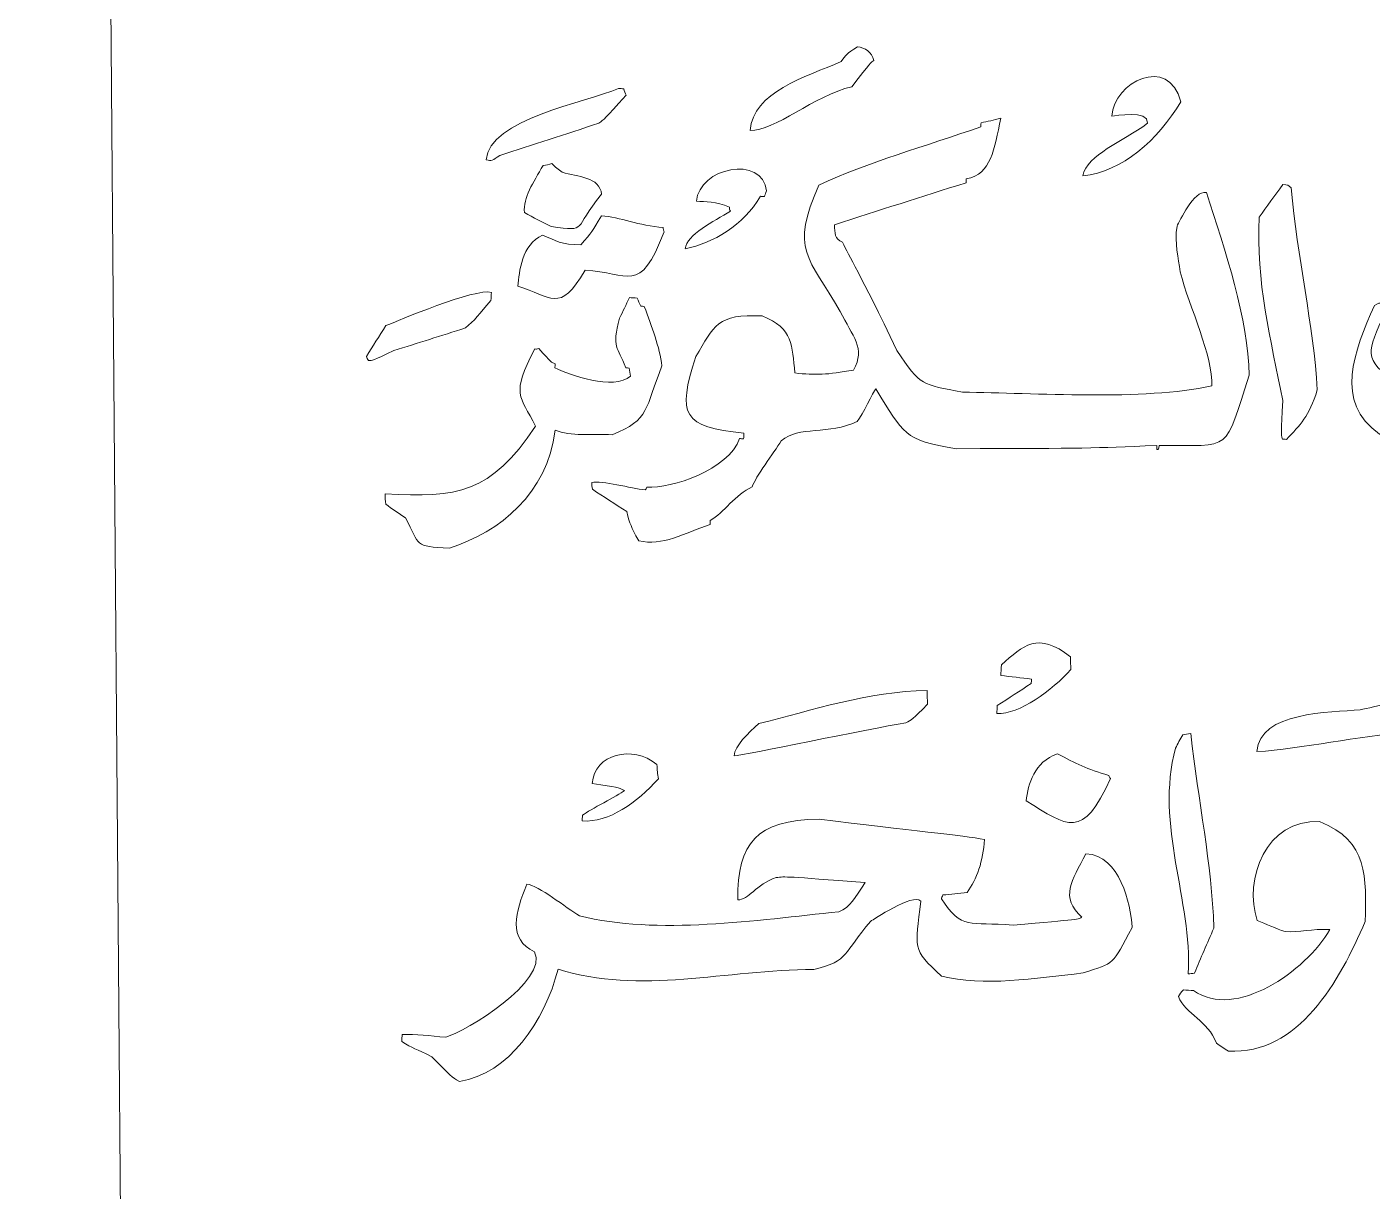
# Model space of a CAD drawing. Header units: inches. Extents: x -10.1 to 4.4, y -4.3 to 7.7.
# Drawn here: x -10.096 to -8.035, y -0.247 to 1.537 of the extents above; entities that cross this region are included whole.
import ezdxf

# ---------------------------------------------------------------- set-up
doc = ezdxf.new("R2010")
doc.units = ezdxf.units.IN
doc.header["$MEASUREMENT"] = 0
doc.layers.add('Layer 1', color=7, linetype='Continuous')

msp = doc.modelspace()

# ---------------------------------------------------------------- linework, layer by layer
at = {"layer": 'Layer 1', "color": 250, "lineweight": 5}
for points, knots in [([(-7.2263, -2.75), (-6.5468, -2.7457), (-5.8697, -2.7298), (-5.605, -2.7295), (-5.605, -2.7295), (-5.5469, -2.7674), (-5.4886, -2.7216), (-5.4287, -2.6465), (-5.4287, -2.6465), (-5.3914, -2.7166), (-5.3094, -2.7448), (-5.2129, -2.7224), (-5.2129, -2.7224), (-5.2129, -2.7224), (-4.9944, -2.6823), (-4.9944, -2.6823), (-4.9944, -2.6823), (-4.9944, -2.6823), (-4.685, -2.7486), (-4.685, -2.7486), (-4.685, -2.7486), (-4.5984, -2.7555), (-4.5091, -2.7053), (-4.5079, -2.5222), (-4.5079, -2.5222), (-4.4426, -2.235), (-4.6187, -2.1), (-4.4842, -1.8194), (-4.4842, -1.8194), (-4.507, -1.7291), (-4.5303, -1.4574), (-4.6127, -1.4241), (-4.6127, -1.4241), (-4.5512, -1.4205), (-4.493, -1.3276), (-4.5073, -1.1837), (-4.5073, -1.1837), (-4.5073, -1.1837), (-4.4849, 1.6364), (-4.4849, 1.6364), (-4.4849, 1.6364), (-4.4614, 1.722), (-4.5458, 1.8747), (-4.5744, 1.9267), (-4.5744, 1.9267), (-4.5765, 2.0093), (-4.4907, 2.0352), (-4.4869, 2.1697), (-4.4869, 2.1697), (-4.4869, 2.1697), (-4.4865, 2.3486), (-4.4865, 2.3486), (-4.4865, 2.3486), (-4.6105, 2.3546), (-4.8408, 2.1498), (-4.8826, 2.3909), (-4.8826, 2.3909), (-4.8811, 2.6033), (-4.7799, 2.5403), (-4.6226, 2.5161), (-4.6226, 2.5161), (-4.3514, 2.5293), (-4.5225, 2.7394), (-4.6174, 2.7359), (-4.6174, 2.7359), (-4.9019, 2.7251), (-5.1374, 2.7614), (-5.4036, 2.6502), (-5.4036, 2.6502), (-5.6819, 2.7827), (-5.7084, 2.7482), (-5.997, 2.7393), (-5.997, 2.7393), (-5.997, 2.7393), (-7.2263, 2.7302), (-7.2263, 2.7302), (-7.2263, 2.7302), (-7.2263, 2.7302), (-8.4556, 2.7393), (-8.4556, 2.7393), (-8.4556, 2.7393), (-8.7442, 2.7482), (-8.7707, 2.7827), (-9.049, 2.6502), (-9.049, 2.6502), (-9.3153, 2.7614), (-9.5507, 2.7251), (-9.8352, 2.7359), (-9.8352, 2.7359), (-9.9301, 2.7394), (-10.0959, 2.5242), (-9.8247, 2.511), (-9.8247, 2.511), (-9.6675, 2.5352), (-9.5816, 2.5441), (-9.58, 2.3913), (-9.58, 2.3913), (-9.6218, 2.1502), (-9.8422, 2.3546), (-9.9661, 2.3486), (-9.9661, 2.3486), (-9.9661, 2.3486), (-9.9657, 2.1697), (-9.9657, 2.1697), (-9.9657, 2.1697), (-9.9619, 2.0352), (-9.8761, 2.0093), (-9.8782, 1.9267), (-9.8782, 1.9267), (-9.9068, 1.8747), (-9.9912, 1.722), (-9.9677, 1.6364), (-9.9677, 1.6364), (-9.9677, 1.6364), (-9.9453, -1.1837), (-9.9453, -1.1837), (-9.9453, -1.1837), (-9.9596, -1.3276), (-9.9014, -1.4205), (-9.8399, -1.4241), (-9.8399, -1.4241), (-9.9223, -1.4574), (-9.9456, -1.7291), (-9.9684, -1.8194), (-9.9684, -1.8194), (-9.8339, -2.1), (-10.01, -2.235), (-9.9447, -2.5222), (-9.9447, -2.5222), (-9.9435, -2.7053), (-9.8542, -2.7555), (-9.7676, -2.7486), (-9.7676, -2.7486), (-9.7676, -2.7486), (-9.4582, -2.6823), (-9.4582, -2.6823), (-9.4582, -2.6823), (-9.4582, -2.6823), (-9.2397, -2.7224), (-9.2397, -2.7224), (-9.2397, -2.7224), (-9.1432, -2.7448), (-9.0612, -2.7166), (-9.0239, -2.6465), (-9.0239, -2.6465), (-8.964, -2.7216), (-8.9057, -2.7674), (-8.8476, -2.7295), (-8.8476, -2.7295), (-8.5829, -2.7298), (-7.9058, -2.7457), (-7.2263, -2.75)], [0, 0, 0, 0, 0.026316, 0.026316, 0.026316, 0.026316, 0.052632, 0.052632, 0.052632, 0.052632, 0.078947, 0.078947, 0.078947, 0.078947, 0.105263, 0.105263, 0.105263, 0.105263, 0.131579, 0.131579, 0.131579, 0.131579, 0.157895, 0.157895, 0.157895, 0.157895, 0.184211, 0.184211, 0.184211, 0.184211, 0.210526, 0.210526, 0.210526, 0.210526, 0.236842, 0.236842, 0.236842, 0.236842, 0.263158, 0.263158, 0.263158, 0.263158, 0.289474, 0.289474, 0.289474, 0.289474, 0.315789, 0.315789, 0.315789, 0.315789, 0.342105, 0.342105, 0.342105, 0.342105, 0.368421, 0.368421, 0.368421, 0.368421, 0.394737, 0.394737, 0.394737, 0.394737, 0.421053, 0.421053, 0.421053, 0.421053, 0.447368, 0.447368, 0.447368, 0.447368, 0.473684, 0.473684, 0.473684, 0.473684, 0.5, 0.5, 0.5, 0.5, 0.526316, 0.526316, 0.526316, 0.526316, 0.552632, 0.552632, 0.552632, 0.552632, 0.578947, 0.578947, 0.578947, 0.578947, 0.605263, 0.605263, 0.605263, 0.605263, 0.631579, 0.631579, 0.631579, 0.631579, 0.657895, 0.657895, 0.657895, 0.657895, 0.684211, 0.684211, 0.684211, 0.684211, 0.710526, 0.710526, 0.710526, 0.710526, 0.736842, 0.736842, 0.736842, 0.736842, 0.763158, 0.763158, 0.763158, 0.763158, 0.789474, 0.789474, 0.789474, 0.789474, 0.815789, 0.815789, 0.815789, 0.815789, 0.842105, 0.842105, 0.842105, 0.842105, 0.868421, 0.868421, 0.868421, 0.868421, 0.894737, 0.894737, 0.894737, 0.894737, 0.921053, 0.921053, 0.921053, 0.921053, 0.947368, 0.947368, 0.947368, 0.947368, 0.973684, 0.973684, 0.973684, 0.973684, 1, 1, 1, 1]), ([(-8.7985, 1.4852), (-8.803, 1.4828), (-8.803, 1.4828), (-8.8323, 1.4453), (-8.8323, 1.4453), (-8.8892, 1.432), (-8.9511, 1.3764), (-8.9878, 1.3784), (-8.9878, 1.3784), (-8.9845, 1.4366), (-8.9024, 1.4606), (-8.8485, 1.4837), (-8.8485, 1.4837), (-8.8409, 1.4946), (-8.8409, 1.4946), (-8.8235, 1.5066), (-8.8235, 1.5066), (-8.8122, 1.5051), (-8.8012, 1.4984), (-8.7985, 1.4852)], [0, 0, 0, 0, 0.2, 0.2, 0.2, 0.2, 0.4, 0.4, 0.4, 0.4, 0.6, 0.6, 0.6, 0.6, 0.8, 0.8, 0.8, 0.8, 1, 1, 1, 1]), ([(-8.3281, 1.4221), (-8.3639, 1.3631), (-8.4176, 1.3148), (-8.4784, 1.3087), (-8.4784, 1.3087), (-8.4713, 1.3414), (-8.4185, 1.3602), (-8.3791, 1.3893), (-8.3791, 1.3893), (-8.3778, 1.411), (-8.4293, 1.4), (-8.4337, 1.4002), (-8.4337, 1.4002), (-8.4306, 1.4523), (-8.3476, 1.4946), (-8.3281, 1.4221)], [0, 0, 0, 0, 0.25, 0.25, 0.25, 0.25, 0.5, 0.5, 0.5, 0.5, 0.75, 0.75, 0.75, 0.75, 1, 1, 1, 1]), ([(-9.1778, 1.4323), (-9.2115, 1.3951), (-9.2115, 1.3951), (-9.2197, 1.3894), (-9.2197, 1.3894), (-9.2707, 1.3723), (-9.3216, 1.3561), (-9.3716, 1.3398), (-9.3716, 1.3398), (-9.3825, 1.3326), (-9.3844, 1.3309), (-9.3922, 1.3331), (-9.3922, 1.3331), (-9.3885, 1.3956), (-9.2398, 1.4211), (-9.1895, 1.4426), (-9.1895, 1.4426), (-9.1869, 1.4424), (-9.1843, 1.4423), (-9.1816, 1.4421), (-9.1816, 1.4421), (-9.181, 1.4386), (-9.1794, 1.435), (-9.1778, 1.4323)], [0, 0, 0, 0, 0.166667, 0.166667, 0.166667, 0.166667, 0.333333, 0.333333, 0.333333, 0.333333, 0.5, 0.5, 0.5, 0.5, 0.666667, 0.666667, 0.666667, 0.666667, 0.833333, 0.833333, 0.833333, 0.833333, 1, 1, 1, 1]), ([(-8.2237, 1.0033), (-8.2622, 0.8836), (-8.2466, 0.8958), (-8.3614, 0.8954), (-8.3614, 0.8954), (-8.3618, 0.8893), (-8.3618, 0.8893), (-8.3652, 0.8895), (-8.3652, 0.8895), (-8.3651, 0.8912), (-8.365, 0.893), (-8.3649, 0.8956), (-8.3649, 0.8956), (-8.4668, 0.891), (-8.4668, 0.891), (-8.6719, 0.8905), (-8.6719, 0.8905), (-8.7544, 0.9039), (-8.7513, 0.9125), (-8.7955, 0.982), (-8.7955, 0.982), (-8.8001, 0.9779), (-8.8153, 0.9422), (-8.8238, 0.9323), (-8.8238, 0.9323), (-8.8671, 0.9112), (-8.9135, 0.9261), (-8.9403, 0.9024), (-8.9403, 0.9024), (-8.9519, 0.8839), (-8.9803, 0.8472), (-8.9847, 0.8318), (-8.9847, 0.8318), (-9.0108, 0.8211), (-9.0283, 0.7916), (-9.049, 0.7806), (-9.049, 0.7806), (-9.0492, 0.778), (-9.0493, 0.7762), (-9.0494, 0.7745), (-9.0494, 0.7745), (-9.0879, 0.761), (-9.1232, 0.7404), (-9.1587, 0.7494), (-9.1587, 0.7494), (-9.1713, 0.7728), (-9.1713, 0.7728), (-9.1771, 0.794), (-9.1771, 0.794), (-9.1948, 0.8055), (-9.2126, 0.8169), (-9.2295, 0.8283), (-9.2295, 0.8283), (-9.2301, 0.8319), (-9.2308, 0.8354), (-9.2306, 0.8389), (-9.2306, 0.8389), (-9.2156, 0.8415), (-9.1698, 0.8301), (-9.1489, 0.8272), (-9.1489, 0.8272), (-9.148, 0.828), (-9.147, 0.8297), (-9.146, 0.8314), (-9.146, 0.8314), (-9.1085, 0.8293), (-9.0209, 0.8582), (-9.0041, 0.906), (-9.0041, 0.906), (-9.0023, 0.9059), (-9.0006, 0.9058), (-8.998, 0.9057), (-8.998, 0.9057), (-8.9978, 0.9083), (-8.9977, 0.9109), (-8.9975, 0.9143), (-8.9975, 0.9143), (-9.0916, 0.9241), (-9.1002, 0.9411), (-9.0713, 1.0318), (-9.0713, 1.0318), (-9.0432, 1.0781), (-9.0386, 1.0978), (-8.9695, 1.0939), (-8.9695, 1.0939), (-8.9216, 1.0746), (-8.924, 1.0486), (-8.9194, 1.0065), (-8.9194, 1.0065), (-8.888, 1.003), (-8.8696, 1.0037), (-8.8297, 1.011), (-8.8297, 1.011), (-8.8103, 1.0447), (-8.8311, 1.0624), (-8.8499, 1.101), (-8.8499, 1.101), (-8.8986, 1.1839), (-8.9269, 1.1951), (-8.8826, 1.2944), (-8.8826, 1.2944), (-8.8087, 1.3294), (-8.7196, 1.3539), (-8.6346, 1.3839), (-8.6346, 1.3839), (-8.6345, 1.3856), (-8.6344, 1.3873), (-8.6343, 1.3899), (-8.6343, 1.3899), (-8.6245, 1.392), (-8.6147, 1.394), (-8.604, 1.3969), (-8.604, 1.3969), (-8.6147, 1.3488), (-8.6178, 1.3115), (-8.6568, 1.3041), (-8.6568, 1.3041), (-8.6569, 1.3015), (-8.657, 1.2998), (-8.6571, 1.2981), (-8.6571, 1.2981), (-8.7249, 1.2767), (-8.7919, 1.2553), (-8.8589, 1.2338), (-8.8589, 1.2338), (-8.8579, 1.2207), (-8.8593, 1.2121), (-8.8464, 1.207), (-8.8464, 1.207), (-8.8363, 1.1847), (-8.821, 1.162), (-8.7631, 1.0411), (-8.7631, 1.0411), (-8.7269, 0.9859), (-8.7249, 0.9893), (-8.6626, 0.977), (-8.6626, 0.977), (-8.5522, 0.976), (-8.3855, 0.9638), (-8.2807, 0.9866), (-8.2807, 0.9866), (-8.2782, 1.0308), (-8.315, 1.1069), (-8.3293, 1.1618), (-8.3293, 1.1618), (-8.3316, 1.1837), (-8.3383, 1.2041), (-8.334, 1.2317), (-8.334, 1.2317), (-8.3301, 1.2384), (-8.3089, 1.2869), (-8.289, 1.2831), (-8.289, 1.2831), (-8.2607, 1.1961), (-8.2241, 1.0869), (-8.2237, 1.0033)], [0, 0, 0, 0, 0.025641, 0.025641, 0.025641, 0.025641, 0.051282, 0.051282, 0.051282, 0.051282, 0.076923, 0.076923, 0.076923, 0.076923, 0.102564, 0.102564, 0.102564, 0.102564, 0.128205, 0.128205, 0.128205, 0.128205, 0.153846, 0.153846, 0.153846, 0.153846, 0.179487, 0.179487, 0.179487, 0.179487, 0.205128, 0.205128, 0.205128, 0.205128, 0.230769, 0.230769, 0.230769, 0.230769, 0.25641, 0.25641, 0.25641, 0.25641, 0.282051, 0.282051, 0.282051, 0.282051, 0.307692, 0.307692, 0.307692, 0.307692, 0.333333, 0.333333, 0.333333, 0.333333, 0.358974, 0.358974, 0.358974, 0.358974, 0.384615, 0.384615, 0.384615, 0.384615, 0.410256, 0.410256, 0.410256, 0.410256, 0.435897, 0.435897, 0.435897, 0.435897, 0.461538, 0.461538, 0.461538, 0.461538, 0.487179, 0.487179, 0.487179, 0.487179, 0.512821, 0.512821, 0.512821, 0.512821, 0.538462, 0.538462, 0.538462, 0.538462, 0.564103, 0.564103, 0.564103, 0.564103, 0.589744, 0.589744, 0.589744, 0.589744, 0.615385, 0.615385, 0.615385, 0.615385, 0.641026, 0.641026, 0.641026, 0.641026, 0.666667, 0.666667, 0.666667, 0.666667, 0.692308, 0.692308, 0.692308, 0.692308, 0.717949, 0.717949, 0.717949, 0.717949, 0.74359, 0.74359, 0.74359, 0.74359, 0.769231, 0.769231, 0.769231, 0.769231, 0.794872, 0.794872, 0.794872, 0.794872, 0.820513, 0.820513, 0.820513, 0.820513, 0.846154, 0.846154, 0.846154, 0.846154, 0.871795, 0.871795, 0.871795, 0.871795, 0.897436, 0.897436, 0.897436, 0.897436, 0.923077, 0.923077, 0.923077, 0.923077, 0.948718, 0.948718, 0.948718, 0.948718, 0.974359, 0.974359, 0.974359, 0.974359, 1, 1, 1, 1]), ([(-6.0718, 1.037), (-6.0809, 1.0158), (-6.0901, 0.9945), (-6.0983, 0.9741), (-6.0983, 0.9741), (-6.1285, 0.9671), (-6.1586, 0.961), (-6.1879, 0.9548), (-6.1879, 0.9548), (-6.3889, 0.9341), (-6.6246, 0.8596), (-6.8143, 0.9288), (-6.8143, 0.9288), (-6.823, 0.945), (-6.823, 0.945), (-6.8337, 0.9569), (-6.8337, 0.9569), (-6.8383, 0.9528), (-6.8383, 0.9528), (-6.8444, 0.9393), (-6.8444, 0.9393), (-6.8924, 0.8967), (-6.9479, 0.9077), (-6.9827, 0.9567), (-6.9827, 0.9567), (-7.0029, 0.9265), (-7.0218, 0.9172), (-7.0459, 0.9107), (-7.0459, 0.9107), (-7.1829, 0.9055), (-7.3307, 0.8957), (-7.4617, 0.9032), (-7.4617, 0.9032), (-7.5179, 0.9177), (-7.5292, 0.9331), (-7.5408, 0.9904), (-7.5408, 0.9904), (-7.5434, 0.9906), (-7.5452, 0.9906), (-7.5469, 0.9908), (-7.5469, 0.9908), (-7.5466, 0.9968), (-7.5466, 0.9968), (-7.5492, 0.997), (-7.5492, 0.997), (-7.5617, 0.9472), (-7.5606, 0.9367), (-7.5908, 0.914), (-7.5908, 0.914), (-7.7239, 0.9016), (-7.9045, 0.8693), (-8.0239, 0.9127), (-8.0239, 0.9127), (-8.0937, 0.9619), (-8.0629, 1.0403), (-8.0317, 1.1099), (-8.0317, 1.1099), (-8.0253, 1.1139), (-8.0253, 1.1139), (-8.0157, 1.1133), (-8.0157, 1.1133), (-8.016, 1.1081), (-8.0163, 1.1029), (-8.0157, 1.0985), (-8.0157, 1.0985), (-8.042, 1.0382), (-8.0513, 1.0283), (-7.9965, 0.9912), (-7.9965, 0.9912), (-7.9291, 0.9743), (-7.8466, 0.9774), (-7.7694, 0.9782), (-7.7694, 0.9782), (-7.7095, 0.9835), (-7.6444, 0.9867), (-7.5803, 1.004), (-7.5803, 1.004), (-7.548, 1.0326), (-7.5625, 1.07), (-7.5706, 1.1114), (-7.5706, 1.1114), (-7.5756, 1.1309), (-7.6481, 1.3161), (-7.5953, 1.3201), (-7.5953, 1.3201), (-7.5405, 1.2229), (-7.5387, 1.1026), (-7.4882, 1.0065), (-7.4882, 1.0065), (-7.4754, 1.0006), (-7.4617, 0.9946), (-7.448, 0.9894), (-7.448, 0.9894), (-7.3091, 0.9815), (-7.1615, 0.9879), (-7.012, 0.9959), (-7.012, 0.9959), (-6.9872, 1.0005), (-6.9867, 1.0084), (-6.9683, 1.0386), (-6.9683, 1.0386), (-6.9268, 1.0293), (-6.9294, 0.9842), (-6.8652, 1.004), (-6.8652, 1.004), (-6.8636, 1.0309), (-6.8619, 1.0604), (-6.8493, 1.0963), (-6.8493, 1.0963), (-6.845, 1.0952), (-6.8407, 1.094), (-6.8364, 1.0929), (-6.8364, 1.0929), (-6.8167, 1.0544), (-6.815, 1.022), (-6.7743, 1.0136), (-6.7743, 1.0136), (-6.7704, 1.0508), (-6.7566, 1.0936), (-6.754, 1.137), (-6.754, 1.137), (-6.7581, 1.1877), (-6.7792, 1.2473), (-6.7796, 1.3013), (-6.7796, 1.3013), (-6.7728, 1.3122), (-6.755, 1.3626), (-6.7308, 1.356), (-6.7308, 1.356), (-6.7226, 1.3172), (-6.7134, 1.2792), (-6.7042, 1.2412), (-6.7042, 1.2412), (-6.7035, 1.1924), (-6.7063, 1.1438), (-6.7118, 1.0954), (-6.7118, 1.0954), (-6.7053, 1.1002), (-6.6861, 1.1148), (-6.6773, 1.13), (-6.6773, 1.13), (-6.6069, 1.1601), (-6.5749, 1.167), (-6.5104, 1.1311), (-6.5104, 1.1311), (-6.5104, 1.1311), (-6.5845, 1.0698), (-6.5845, 1.0698), (-6.5845, 1.0698), (-6.5845, 1.0698), (-6.5843, 1.0696), (-6.5843, 1.0696), (-6.5843, 1.0696), (-6.6455, 1.0899), (-6.7026, 1.0604), (-6.7417, 1.0013), (-6.7417, 1.0013), (-6.741, 0.9987), (-6.7402, 0.9969), (-6.7395, 0.9951), (-6.7395, 0.9951), (-6.6914, 0.9784), (-6.5836, 0.9923), (-6.5309, 1.0258), (-6.5309, 1.0258), (-6.5309, 1.0258), (-6.5343, 1.0353), (-6.5343, 1.0353), (-6.5343, 1.0353), (-6.5343, 1.0353), (-6.4752, 1.0842), (-6.4752, 1.0842), (-6.4752, 1.0842), (-6.4668, 1.0562), (-6.475, 1.0391), (-6.497, 1.0056), (-6.497, 1.0056), (-6.4716, 1.0041), (-6.4326, 0.9967), (-6.4028, 1.0115), (-6.4028, 1.0115), (-6.4022, 1.0228), (-6.3991, 1.0618), (-6.4045, 1.0743), (-6.4045, 1.0743), (-6.3934, 1.1138), (-6.3837, 1.1602), (-6.3348, 1.187), (-6.3348, 1.187), (-6.2722, 1.1939), (-6.1699, 1.175), (-6.1116, 1.1377), (-6.1116, 1.1377), (-6.1119, 1.1325), (-6.1122, 1.1273), (-6.1116, 1.122), (-6.1116, 1.122), (-6.1188, 1.1181), (-6.1252, 1.1141), (-6.1315, 1.111), (-6.1315, 1.111), (-6.1862, 1.1202), (-6.2466, 1.1358), (-6.2958, 1.1352), (-6.2958, 1.1352), (-6.2959, 1.1326), (-6.2961, 1.13), (-6.2962, 1.1282), (-6.2962, 1.1282), (-6.2969, 1.13), (-6.2977, 1.1318), (-6.2976, 1.1335), (-6.2976, 1.1335), (-6.3352, 1.1357), (-6.3577, 1.1108), (-6.3592, 1.0839), (-6.3592, 1.0839), (-6.3268, 1.0385), (-6.2821, 1.0377), (-6.2234, 1.0379), (-6.2234, 1.0379), (-6.1792, 1.044), (-6.1275, 1.0594), (-6.0762, 1.0521), (-6.0762, 1.0521), (-6.0748, 1.0468), (-6.0733, 1.0415), (-6.0718, 1.037)], [0, 0, 0, 0, 0.017544, 0.017544, 0.017544, 0.017544, 0.035088, 0.035088, 0.035088, 0.035088, 0.052632, 0.052632, 0.052632, 0.052632, 0.070175, 0.070175, 0.070175, 0.070175, 0.087719, 0.087719, 0.087719, 0.087719, 0.105263, 0.105263, 0.105263, 0.105263, 0.122807, 0.122807, 0.122807, 0.122807, 0.140351, 0.140351, 0.140351, 0.140351, 0.157895, 0.157895, 0.157895, 0.157895, 0.175439, 0.175439, 0.175439, 0.175439, 0.192982, 0.192982, 0.192982, 0.192982, 0.210526, 0.210526, 0.210526, 0.210526, 0.22807, 0.22807, 0.22807, 0.22807, 0.245614, 0.245614, 0.245614, 0.245614, 0.263158, 0.263158, 0.263158, 0.263158, 0.280702, 0.280702, 0.280702, 0.280702, 0.298246, 0.298246, 0.298246, 0.298246, 0.315789, 0.315789, 0.315789, 0.315789, 0.333333, 0.333333, 0.333333, 0.333333, 0.350877, 0.350877, 0.350877, 0.350877, 0.368421, 0.368421, 0.368421, 0.368421, 0.385965, 0.385965, 0.385965, 0.385965, 0.403509, 0.403509, 0.403509, 0.403509, 0.421053, 0.421053, 0.421053, 0.421053, 0.438596, 0.438596, 0.438596, 0.438596, 0.45614, 0.45614, 0.45614, 0.45614, 0.473684, 0.473684, 0.473684, 0.473684, 0.491228, 0.491228, 0.491228, 0.491228, 0.508772, 0.508772, 0.508772, 0.508772, 0.526316, 0.526316, 0.526316, 0.526316, 0.54386, 0.54386, 0.54386, 0.54386, 0.561404, 0.561404, 0.561404, 0.561404, 0.578947, 0.578947, 0.578947, 0.578947, 0.596491, 0.596491, 0.596491, 0.596491, 0.614035, 0.614035, 0.614035, 0.614035, 0.631579, 0.631579, 0.631579, 0.631579, 0.649123, 0.649123, 0.649123, 0.649123, 0.666667, 0.666667, 0.666667, 0.666667, 0.684211, 0.684211, 0.684211, 0.684211, 0.701754, 0.701754, 0.701754, 0.701754, 0.719298, 0.719298, 0.719298, 0.719298, 0.736842, 0.736842, 0.736842, 0.736842, 0.754386, 0.754386, 0.754386, 0.754386, 0.77193, 0.77193, 0.77193, 0.77193, 0.789474, 0.789474, 0.789474, 0.789474, 0.807018, 0.807018, 0.807018, 0.807018, 0.824561, 0.824561, 0.824561, 0.824561, 0.842105, 0.842105, 0.842105, 0.842105, 0.859649, 0.859649, 0.859649, 0.859649, 0.877193, 0.877193, 0.877193, 0.877193, 0.894737, 0.894737, 0.894737, 0.894737, 0.912281, 0.912281, 0.912281, 0.912281, 0.929825, 0.929825, 0.929825, 0.929825, 0.947368, 0.947368, 0.947368, 0.947368, 0.964912, 0.964912, 0.964912, 0.964912, 0.982456, 0.982456, 0.982456, 0.982456, 1, 1, 1, 1]), ([(-8.963, 1.2855), (-8.9641, 1.2821), (-8.9651, 1.2795), (-8.9662, 1.277), (-8.9662, 1.277), (-8.9688, 1.2771), (-8.9705, 1.2772), (-8.9723, 1.2773), (-8.9723, 1.2773), (-8.9977, 1.2326), (-9.0448, 1.2057), (-9.0874, 1.1968), (-9.0874, 1.1968), (-9.0861, 1.2185), (-9.0429, 1.2387), (-9.0183, 1.2547), (-9.0183, 1.2547), (-9.0191, 1.2565), (-9.0198, 1.2583), (-9.0197, 1.2609), (-9.0197, 1.2609), (-9.0403, 1.269), (-9.0569, 1.2691), (-9.07, 1.2698), (-9.07, 1.2698), (-9.067, 1.321), (-8.9686, 1.3415), (-8.963, 1.2855)], [0, 0, 0, 0, 0.142857, 0.142857, 0.142857, 0.142857, 0.285714, 0.285714, 0.285714, 0.285714, 0.428571, 0.428571, 0.428571, 0.428571, 0.571429, 0.571429, 0.571429, 0.571429, 0.714286, 0.714286, 0.714286, 0.714286, 0.857143, 0.857143, 0.857143, 0.857143, 1, 1, 1, 1]), ([(-9.2155, 1.2804), (-9.2617, 1.2255), (-9.2337, 1.2239), (-9.2929, 1.2308), (-9.2929, 1.2308), (-9.3065, 1.2377), (-9.3202, 1.2445), (-9.3337, 1.2523), (-9.3337, 1.2523), (-9.3359, 1.2759), (-9.3206, 1.2977), (-9.305, 1.3247), (-9.305, 1.3247), (-9.3006, 1.3253), (-9.2962, 1.3259), (-9.2917, 1.3274), (-9.2917, 1.3274), (-9.2867, 1.3227), (-9.2817, 1.3181), (-9.2758, 1.3143), (-9.2758, 1.3143), (-9.2526, 1.3069), (-9.2184, 1.3075), (-9.2155, 1.2804)], [0, 0, 0, 0, 0.166667, 0.166667, 0.166667, 0.166667, 0.333333, 0.333333, 0.333333, 0.333333, 0.5, 0.5, 0.5, 0.5, 0.666667, 0.666667, 0.666667, 0.666667, 0.833333, 0.833333, 0.833333, 0.833333, 1, 1, 1, 1]), ([(-8.1191, 0.9805), (-8.132, 0.9394), (-8.145, 0.9271), (-8.1665, 0.9048), (-8.1665, 0.9048), (-8.1691, 0.905), (-8.1708, 0.9051), (-8.1726, 0.9052), (-8.1726, 0.9052), (-8.1747, 0.914), (-8.1747, 0.914), (-8.1718, 0.9643), (-8.1718, 0.9643), (-8.1901, 1.0559), (-8.2137, 1.1487), (-8.2081, 1.2451), (-8.2081, 1.2451), (-8.1966, 1.2618), (-8.1843, 1.2785), (-8.1719, 1.2952), (-8.1719, 1.2952), (-8.164, 1.2948), (-8.164, 1.2948), (-8.159, 1.2901), (-8.159, 1.2901), (-8.1502, 1.1851), (-8.1248, 1.0792), (-8.1191, 0.9805)], [0, 0, 0, 0, 0.142857, 0.142857, 0.142857, 0.142857, 0.285714, 0.285714, 0.285714, 0.285714, 0.428571, 0.428571, 0.428571, 0.428571, 0.571429, 0.571429, 0.571429, 0.571429, 0.714286, 0.714286, 0.714286, 0.714286, 0.857143, 0.857143, 0.857143, 0.857143, 1, 1, 1, 1]), ([(-9.1199, 1.2226), (-9.1571, 1.1246), (-9.1743, 1.1604), (-9.2407, 1.1642), (-9.2407, 1.1642), (-9.2797, 1.0959), (-9.2929, 1.1246), (-9.3438, 1.1397), (-9.3438, 1.1397), (-9.3416, 1.1613), (-9.3383, 1.2038), (-9.3059, 1.2176), (-9.3059, 1.2176), (-9.2854, 1.2095), (-9.2779, 1.2029), (-9.2472, 1.2029), (-9.2472, 1.2029), (-9.2303, 1.2229), (-9.2303, 1.2229), (-9.2157, 1.2473), (-9.2157, 1.2473), (-9.1878, 1.2457), (-9.1579, 1.2318), (-9.1212, 1.2297), (-9.1212, 1.2297), (-9.1213, 1.2271), (-9.1206, 1.2244), (-9.1199, 1.2226)], [0, 0, 0, 0, 0.142857, 0.142857, 0.142857, 0.142857, 0.285714, 0.285714, 0.285714, 0.285714, 0.428571, 0.428571, 0.428571, 0.428571, 0.571429, 0.571429, 0.571429, 0.571429, 0.714286, 0.714286, 0.714286, 0.714286, 0.857143, 0.857143, 0.857143, 0.857143, 1, 1, 1, 1]), ([(-9.385, 1.1178), (-9.4028, 1.097), (-9.4105, 1.0861), (-9.4242, 1.0756), (-9.4242, 1.0756), (-9.4608, 1.0638), (-9.4975, 1.0519), (-9.534, 1.041), (-9.534, 1.041), (-9.5665, 1.0254), (-9.5665, 1.0254), (-9.5726, 1.0257), (-9.5726, 1.0257), (-9.5742, 1.0276), (-9.575, 1.0294), (-9.5757, 1.032), (-9.5757, 1.032), (-9.5661, 1.0471), (-9.5564, 1.0631), (-9.5459, 1.0791), (-9.5459, 1.0791), (-9.5288, 1.0859), (-9.4084, 1.1374), (-9.3843, 1.1299), (-9.3843, 1.1299), (-9.3845, 1.1256), (-9.3848, 1.1212), (-9.385, 1.1178)], [0, 0, 0, 0, 0.142857, 0.142857, 0.142857, 0.142857, 0.285714, 0.285714, 0.285714, 0.285714, 0.428571, 0.428571, 0.428571, 0.428571, 0.571429, 0.571429, 0.571429, 0.571429, 0.714286, 0.714286, 0.714286, 0.714286, 0.857143, 0.857143, 0.857143, 0.857143, 1, 1, 1, 1]), ([(-9.123, 1.0173), (-9.1495, 0.9526), (-9.1409, 0.9347), (-9.1992, 0.9119), (-9.1992, 0.9119), (-9.2298, 0.9128), (-9.2633, 0.9095), (-9.2865, 0.9187), (-9.2865, 0.9187), (-9.2991, 0.821), (-9.3708, 0.7633), (-9.4485, 0.7381), (-9.4485, 0.7381), (-9.5044, 0.7413), (-9.4922, 0.7406), (-9.516, 0.7846), (-9.516, 0.7846), (-9.5261, 0.7913), (-9.5362, 0.798), (-9.5463, 0.8055), (-9.5463, 0.8055), (-9.5469, 0.8108), (-9.5474, 0.816), (-9.5471, 0.8212), (-9.5471, 0.8212), (-9.4362, 0.8149), (-9.3859, 0.8216), (-9.3168, 0.9248), (-9.3168, 0.9248), (-9.3403, 0.9731), (-9.3552, 0.9722), (-9.3178, 1.0433), (-9.3178, 1.0433), (-9.3161, 1.0431), (-9.3143, 1.0431), (-9.3116, 1.0438), (-9.3116, 1.0438), (-9.2927, 1.0227), (-9.2927, 1.0227), (-9.2867, 1.0206), (-9.2867, 1.0206), (-9.2868, 1.018), (-9.2869, 1.0162), (-9.287, 1.0145), (-9.287, 1.0145), (-9.2649, 1.0036), (-9.1971, 0.9789), (-9.1712, 1.0018), (-9.1712, 1.0018), (-9.1719, 1.0053), (-9.1725, 1.0097), (-9.1731, 1.0141), (-9.1731, 1.0141), (-9.1749, 1.0142), (-9.1766, 1.0143), (-9.1784, 1.0144), (-9.1784, 1.0144), (-9.1913, 1.0482), (-9.2003, 1.0435), (-9.188, 1.0907), (-9.188, 1.0907), (-9.183, 1.1009), (-9.178, 1.111), (-9.173, 1.1221), (-9.173, 1.1221), (-9.1695, 1.1219), (-9.1651, 1.1216), (-9.1608, 1.1214), (-9.1608, 1.1214), (-9.1593, 1.1169), (-9.1578, 1.1125), (-9.1554, 1.1089), (-9.1554, 1.1089), (-9.1536, 1.1088), (-9.1519, 1.1086), (-9.1501, 1.1086), (-9.1501, 1.1086), (-9.1388, 1.0774), (-9.1266, 1.0462), (-9.123, 1.0173)], [0, 0, 0, 0, 0.05, 0.05, 0.05, 0.05, 0.1, 0.1, 0.1, 0.1, 0.15, 0.15, 0.15, 0.15, 0.2, 0.2, 0.2, 0.2, 0.25, 0.25, 0.25, 0.25, 0.3, 0.3, 0.3, 0.3, 0.35, 0.35, 0.35, 0.35, 0.4, 0.4, 0.4, 0.4, 0.45, 0.45, 0.45, 0.45, 0.5, 0.5, 0.5, 0.5, 0.55, 0.55, 0.55, 0.55, 0.6, 0.6, 0.6, 0.6, 0.65, 0.65, 0.65, 0.65, 0.7, 0.7, 0.7, 0.7, 0.75, 0.75, 0.75, 0.75, 0.8, 0.8, 0.8, 0.8, 0.85, 0.85, 0.85, 0.85, 0.9, 0.9, 0.9, 0.9, 0.95, 0.95, 0.95, 0.95, 1, 1, 1, 1]), ([(-8.4965, 0.5523), (-8.5255, 0.52), (-8.5759, 0.4828), (-8.61, 0.4848), (-8.61, 0.4848), (-8.6098, 0.4883), (-8.6095, 0.4926), (-8.6093, 0.4969), (-8.6093, 0.4969), (-8.592, 0.5081), (-8.5747, 0.5193), (-8.5574, 0.5305), (-8.5574, 0.5305), (-8.5573, 0.5323), (-8.5571, 0.5349), (-8.557, 0.5375), (-8.557, 0.5375), (-8.5726, 0.5393), (-8.5883, 0.541), (-8.604, 0.5428), (-8.604, 0.5428), (-8.6037, 0.548), (-8.6034, 0.5532), (-8.603, 0.5593), (-8.603, 0.5593), (-8.5698, 0.5887), (-8.5474, 0.611), (-8.4971, 0.5715), (-8.4971, 0.5715), (-8.4975, 0.5646), (-8.497, 0.5584), (-8.4965, 0.5523)], [0, 0, 0, 0, 0.125, 0.125, 0.125, 0.125, 0.25, 0.25, 0.25, 0.25, 0.375, 0.375, 0.375, 0.375, 0.5, 0.5, 0.5, 0.5, 0.625, 0.625, 0.625, 0.625, 0.75, 0.75, 0.75, 0.75, 0.875, 0.875, 0.875, 0.875, 1, 1, 1, 1]), ([(-8.7161, 0.4989), (-8.7402, 0.475), (-8.7402, 0.475), (-8.7493, 0.4703), (-8.7493, 0.4703), (-8.8059, 0.4613), (-8.9985, 0.4201), (-9.0125, 0.42), (-9.0125, 0.42), (-9.0116, 0.4348), (-8.9912, 0.4545), (-8.9746, 0.4692), (-8.9746, 0.4692), (-8.8937, 0.489), (-8.8069, 0.5189), (-8.7166, 0.5198), (-8.7166, 0.5198), (-8.717, 0.5129), (-8.7165, 0.5059), (-8.7161, 0.4989)], [0, 0, 0, 0, 0.2, 0.2, 0.2, 0.2, 0.4, 0.4, 0.4, 0.4, 0.6, 0.6, 0.6, 0.6, 0.8, 0.8, 0.8, 0.8, 1, 1, 1, 1]), ([(-7.948, 0.4834), (-7.9611, 0.4685), (-7.9722, 0.4587), (-7.9803, 0.4548), (-7.9803, 0.4548), (-8.0559, 0.4513), (-8.143, 0.4302), (-8.2116, 0.4262), (-8.2116, 0.4262), (-8.208, 0.4879), (-8.0994, 0.486), (-8.0536, 0.4904), (-8.0536, 0.4904), (-8.0324, 0.4935), (-7.9805, 0.5114), (-7.952, 0.5046), (-7.952, 0.5046), (-7.9489, 0.4983), (-7.9489, 0.4983), (-7.948, 0.4834)], [0, 0, 0, 0, 0.2, 0.2, 0.2, 0.2, 0.4, 0.4, 0.4, 0.4, 0.6, 0.6, 0.6, 0.6, 0.8, 0.8, 0.8, 0.8, 1, 1, 1, 1]), ([(-8.2776, 0.1557), (-8.2877, 0.1328), (-8.2978, 0.1099), (-8.307, 0.0869), (-8.307, 0.0869), (-8.3106, 0.0862), (-8.3141, 0.0855), (-8.3168, 0.0857), (-8.3168, 0.0857), (-8.3103, 0.1968), (-8.3684, 0.3142), (-8.3362, 0.4316), (-8.3362, 0.4316), (-8.3331, 0.4384), (-8.3292, 0.4452), (-8.3253, 0.4519), (-8.3253, 0.4519), (-8.3218, 0.4526), (-8.3174, 0.4532), (-8.313, 0.4538), (-8.313, 0.4538), (-8.3015, 0.3495), (-8.2806, 0.2552), (-8.2776, 0.1557)], [0, 0, 0, 0, 0.166667, 0.166667, 0.166667, 0.166667, 0.333333, 0.333333, 0.333333, 0.333333, 0.5, 0.5, 0.5, 0.5, 0.666667, 0.666667, 0.666667, 0.666667, 0.833333, 0.833333, 0.833333, 0.833333, 1, 1, 1, 1]), ([(-9.1286, 0.3846), (-9.1614, 0.3473), (-9.2043, 0.3176), (-9.2454, 0.3199), (-9.2454, 0.3199), (-9.2452, 0.3225), (-9.2451, 0.3251), (-9.2449, 0.3286), (-9.2449, 0.3286), (-9.2338, 0.3375), (-9.1905, 0.3586), (-9.1804, 0.3667), (-9.1804, 0.3667), (-9.1907, 0.3716), (-9.1907, 0.3716), (-9.2298, 0.3774), (-9.2298, 0.3774), (-9.2271, 0.4225), (-9.1676, 0.4374), (-9.1308, 0.4065), (-9.1308, 0.4065), (-9.1304, 0.3987), (-9.1299, 0.3917), (-9.1286, 0.3846)], [0, 0, 0, 0, 0.166667, 0.166667, 0.166667, 0.166667, 0.333333, 0.333333, 0.333333, 0.333333, 0.5, 0.5, 0.5, 0.5, 0.666667, 0.666667, 0.666667, 0.666667, 0.833333, 0.833333, 0.833333, 0.833333, 1, 1, 1, 1]), ([(-8.4361, 0.3851), (-8.4785, 0.29), (-8.5009, 0.3113), (-8.5652, 0.3507), (-8.5652, 0.3507), (-8.562, 0.3766), (-8.553, 0.4101), (-8.5172, 0.4228), (-8.5172, 0.4228), (-8.4891, 0.4082), (-8.4721, 0.3994), (-8.4385, 0.3896), (-8.4385, 0.3896), (-8.4377, 0.3878), (-8.437, 0.386), (-8.4361, 0.3851)], [0, 0, 0, 0, 0.25, 0.25, 0.25, 0.25, 0.5, 0.5, 0.5, 0.5, 0.75, 0.75, 0.75, 0.75, 1, 1, 1, 1]), ([(-8.4029, 0.1568), (-8.4335, 0.0985), (-8.4288, 0.1025), (-8.4779, 0.0871), (-8.4779, 0.0871), (-8.5512, 0.0782), (-8.6316, 0.0662), (-8.6947, 0.082), (-8.6947, 0.082), (-8.7413, 0.1248), (-8.7344, 0.1235), (-8.7266, 0.1971), (-8.7266, 0.1971), (-8.7381, 0.2099), (-8.8011, 0.1674), (-8.8029, 0.1666), (-8.8029, 0.1666), (-8.8469, 0.1169), (-8.8344, 0.1057), (-8.8904, 0.0924), (-8.8904, 0.0924), (-9.0245, 0.0922), (-9.1574, 0.0528), (-9.2822, 0.093), (-9.2822, 0.093), (-9.3026, 0.0123), (-9.3581, -0.0672), (-9.4333, -0.0795), (-9.4333, -0.0795), (-9.446, -0.0718), (-9.446, -0.0718), (-9.4758, -0.0414), (-9.4758, -0.0414), (-9.5004, -0.0286), (-9.5049, -0.0292), (-9.5217, -0.0178), (-9.5217, -0.0178), (-9.5215, -0.0144), (-9.5213, -0.0109), (-9.5211, -0.0074), (-9.5211, -0.0074), (-9.5, -0.006), (-9.4792, -0.0098), (-9.4539, -0.0113), (-9.4539, -0.0113), (-9.4245, -0.0034), (-9.2955, 0.0755), (-9.3183, 0.1194), (-9.3183, 0.1194), (-9.3593, 0.1383), (-9.3481, 0.1804), (-9.3299, 0.2229), (-9.3299, 0.2229), (-9.3124, 0.2219), (-9.2698, 0.1863), (-9.2494, 0.1747), (-9.2494, 0.1747), (-9.1311, 0.1444), (-8.9781, 0.1679), (-8.852, 0.1807), (-8.852, 0.1807), (-8.834, 0.1884), (-8.828, 0.2011), (-8.8117, 0.2254), (-8.8117, 0.2254), (-8.9339, 0.235), (-8.9339, 0.235), (-8.948, 0.2332), (-8.948, 0.2332), (-8.9793, 0.2228), (-8.9904, 0.1982), (-9.007, 0.1992), (-9.007, 0.1992), (-9.0072, 0.2863), (-8.9789, 0.3212), (-8.8824, 0.3227), (-8.8824, 0.3227), (-8.744, 0.3052), (-8.6603, 0.2978), (-8.6291, 0.2916), (-8.6291, 0.2916), (-8.631, 0.2587), (-8.6405, 0.2305), (-8.6557, 0.2104), (-8.6557, 0.2104), (-8.6681, 0.2085), (-8.6804, 0.2075), (-8.6928, 0.2065), (-8.6928, 0.2065), (-8.6938, 0.2039), (-8.6948, 0.2022), (-8.6949, 0.2005), (-8.6949, 0.2005), (-8.6635, 0.1525), (-8.653, 0.1659), (-8.585, 0.1602), (-8.585, 0.1602), (-8.4837, 0.1692), (-8.4837, 0.1692), (-8.48, 0.1725), (-8.48, 0.1725), (-8.5133, 0.2032), (-8.4961, 0.2274), (-8.4735, 0.2697), (-8.4735, 0.2697), (-8.4211, 0.2667), (-8.4052, 0.1935), (-8.4029, 0.1568)], [0, 0, 0, 0, 0.037037, 0.037037, 0.037037, 0.037037, 0.074074, 0.074074, 0.074074, 0.074074, 0.111111, 0.111111, 0.111111, 0.111111, 0.148148, 0.148148, 0.148148, 0.148148, 0.185185, 0.185185, 0.185185, 0.185185, 0.222222, 0.222222, 0.222222, 0.222222, 0.259259, 0.259259, 0.259259, 0.259259, 0.296296, 0.296296, 0.296296, 0.296296, 0.333333, 0.333333, 0.333333, 0.333333, 0.37037, 0.37037, 0.37037, 0.37037, 0.407407, 0.407407, 0.407407, 0.407407, 0.444444, 0.444444, 0.444444, 0.444444, 0.481481, 0.481481, 0.481481, 0.481481, 0.518519, 0.518519, 0.518519, 0.518519, 0.555556, 0.555556, 0.555556, 0.555556, 0.592593, 0.592593, 0.592593, 0.592593, 0.62963, 0.62963, 0.62963, 0.62963, 0.666667, 0.666667, 0.666667, 0.666667, 0.703704, 0.703704, 0.703704, 0.703704, 0.740741, 0.740741, 0.740741, 0.740741, 0.777778, 0.777778, 0.777778, 0.777778, 0.814815, 0.814815, 0.814815, 0.814815, 0.851852, 0.851852, 0.851852, 0.851852, 0.888889, 0.888889, 0.888889, 0.888889, 0.925926, 0.925926, 0.925926, 0.925926, 0.962963, 0.962963, 0.962963, 0.962963, 1, 1, 1, 1]), ([(-8.0457, 0.166), (-8.0852, 0.0742), (-8.1478, -0.0389), (-8.2553, -0.0328), (-8.2553, -0.0328), (-8.262, -0.0289), (-8.268, -0.0251), (-8.2738, -0.0204), (-8.2738, -0.0204), (-8.2867, 0.0143), (-8.3204, 0.0232), (-8.3319, 0.0508), (-8.3319, 0.0508), (-8.33, 0.0542), (-8.3272, 0.0575), (-8.3243, 0.0609), (-8.3243, 0.0609), (-8.3191, 0.0606), (-8.3139, 0.0603), (-8.3086, 0.06), (-8.3086, 0.06), (-8.2446, 0.0145), (-8.1369, 0.0893), (-8.0999, 0.1534), (-8.0999, 0.1534), (-8.1278, 0.155), (-8.1466, 0.1491), (-8.1684, 0.1503), (-8.1684, 0.1503), (-8.183, 0.1555), (-8.1975, 0.1616), (-8.2112, 0.1676), (-8.2112, 0.1676), (-8.2322, 0.2298), (-8.1978, 0.3236), (-8.1157, 0.3189), (-8.1157, 0.3189), (-8.0403, 0.2893), (-8.0445, 0.2321), (-8.0457, 0.166)], [0, 0, 0, 0, 0.1, 0.1, 0.1, 0.1, 0.2, 0.2, 0.2, 0.2, 0.3, 0.3, 0.3, 0.3, 0.4, 0.4, 0.4, 0.4, 0.5, 0.5, 0.5, 0.5, 0.6, 0.6, 0.6, 0.6, 0.7, 0.7, 0.7, 0.7, 0.8, 0.8, 0.8, 0.8, 0.9, 0.9, 0.9, 0.9, 1, 1, 1, 1])]:
    msp.add_open_spline(points, degree=3, knots=knots, dxfattribs=at)

doc.saveas('drawing.dxf')
